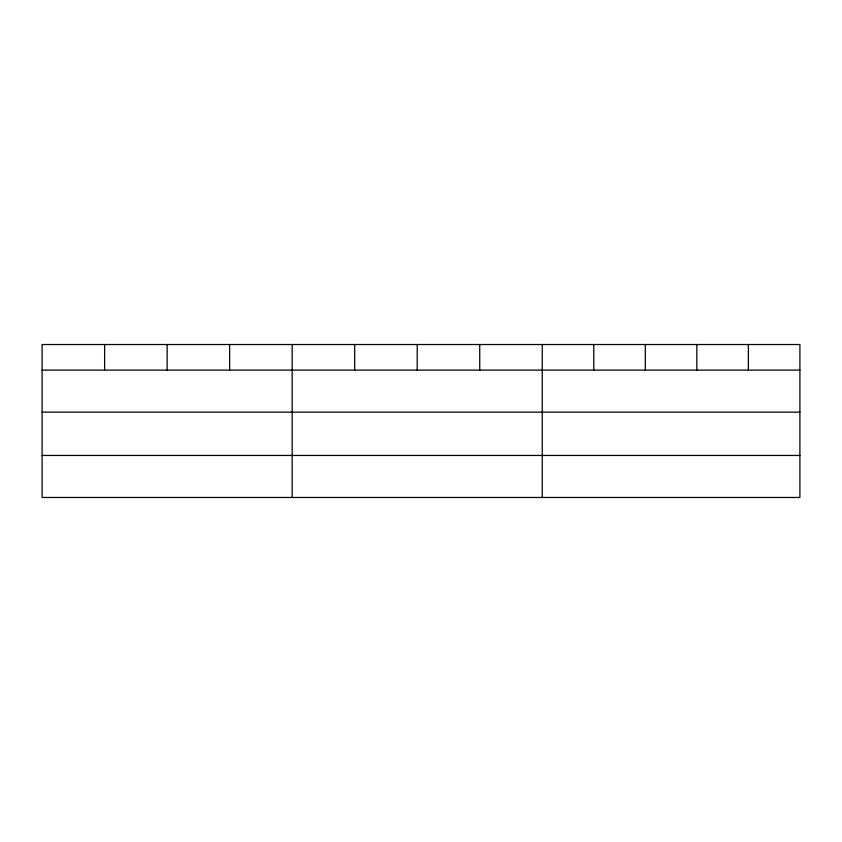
<?xml version="1.0" encoding="UTF-8"?>
<svg xmlns="http://www.w3.org/2000/svg" width="842" height="842" viewBox="0 0 842 842"><rect width="100%" height="100%" fill="white"/><g stroke="black" fill="none" stroke-linecap="round" stroke-linejoin="round"><path stroke-width="1.26" d="M799.9 412.138L799.9 344.525L42.1 344.525L42.1 497.475L799.9 497.475L799.9 412.138L42.1 412.138M42.1 370.112L799.9 370.112M42.1 455.448L799.9 455.448M748.37 344.525L748.37 370.112M696.839 344.525L696.839 370.112M645.309 344.525L645.309 370.112M593.778 344.525L593.778 370.112M542.248 344.525L542.248 497.475M479.73 344.525L479.73 370.112M417.211 344.525L417.211 370.112M354.692 344.525L354.692 370.112M292.174 344.525L292.174 497.475M229.655 344.525L229.655 370.112M167.137 344.525L167.137 370.112M104.619 344.525L104.619 370.112"/></g></svg>
